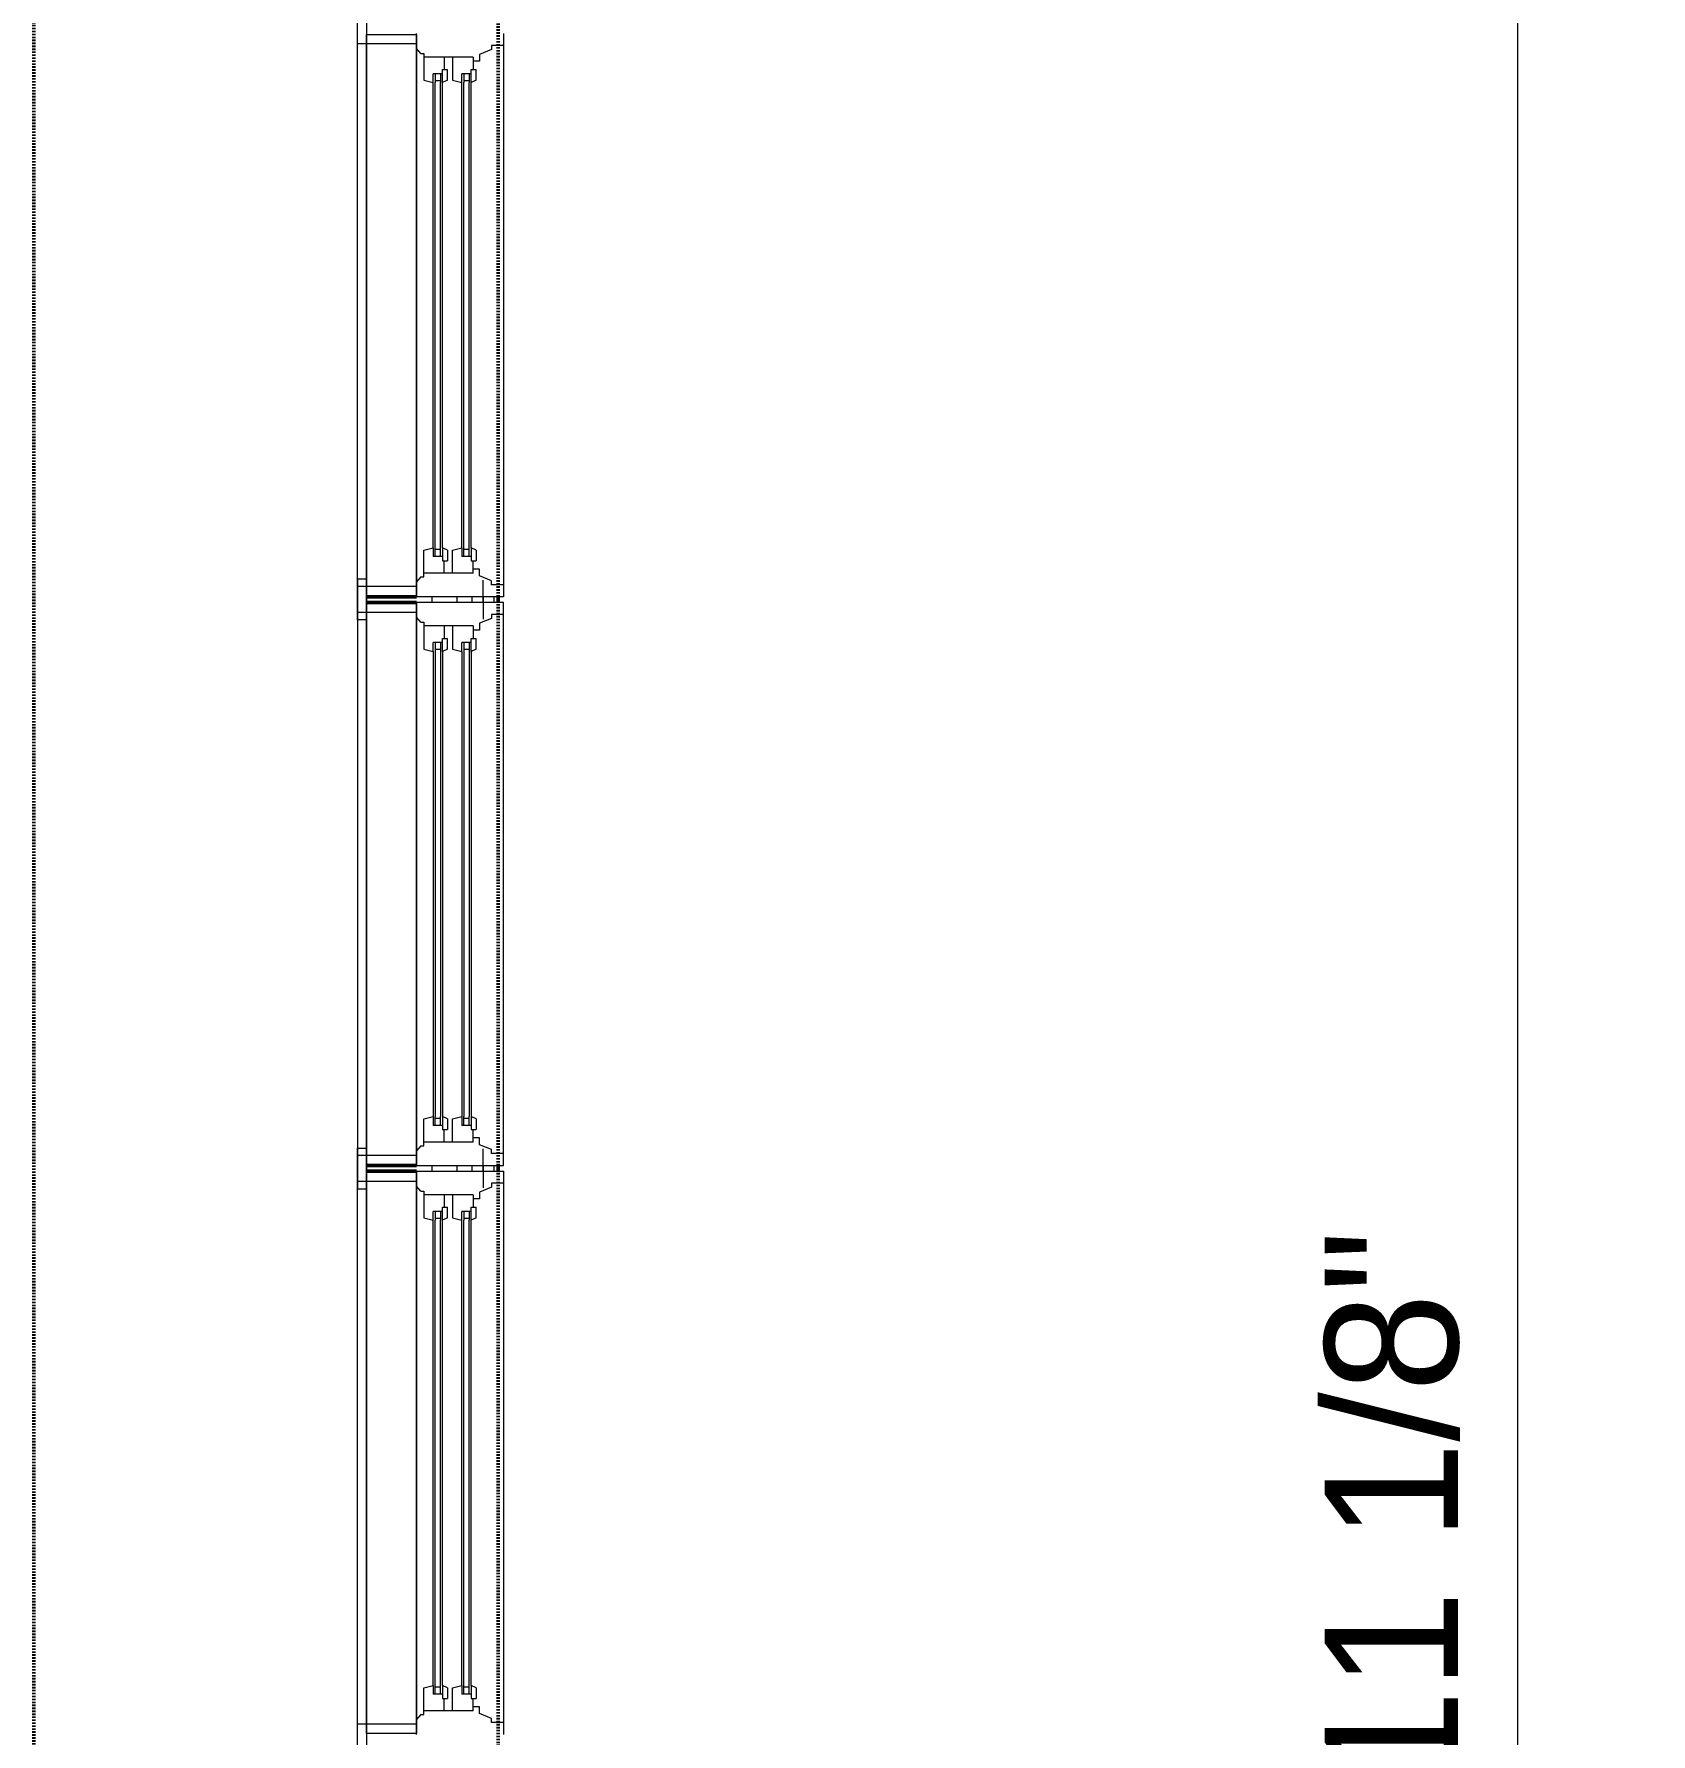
# Model space of a CAD drawing. Header units: inches. Extents: x -4217 to -1814, y 9706 to 12425.
# Drawn here: x -2099.3 to -1990.1, y 10627.2 to 10742 of the extents above; entities that cross this region are included whole.
import ezdxf

# ---------------------------------------------------------------- set-up
doc = ezdxf.new("R2010")
doc.units = ezdxf.units.IN
doc.header["$MEASUREMENT"] = 0
doc.linetypes.add('Dash 1_16_', pattern=[0.125, 0.0625, -0.0625])
for name, color, linetype, lineweight in [('A-ANNO-DIMS', 211, 'Continuous', 9), ('A-ANNO-DIMS-96', 211, 'Continuous', 9), ('A-GLAZ-1', 250, 'Continuous', 9), ('A-GLAZ-2', 90, 'Continuous', 20), ('A-WALL-3', 10, 'Continuous', 50), ('A-WALL-4', 50, 'Continuous', 13), ('C-PROP-LINE-2', 91, 'Dash 1_16_', 50)]:
    doc.layers.add(name, color=color, linetype=linetype, lineweight=lineweight)
doc.styles.add('Century Gothic', font='ufonts.com_century-gothic.ttf', dxfattribs={"height": 9})
doc.dimstyles.new('OD__1_8__Tol__', dxfattribs={"dimscale": 12, "dimtxt": 9.397514, "dimasz": 1, "dimexe": 0.75, "dimexo": 0.5, "dimgap": 0.125, "dimtad": 1, "dimdec": 3, "dimrnd": 0.125, "dimzin": 3, "dimdsep": 46, "dimlunit": 4, "dimtxsty": 'Century Gothic', "dimblk1": 'OBLIQUE', "dimblk2": 'OBLIQUE', "dimsah": 1, "dimcen": 0.09, "dimdle": 0.75, "dimazin": 0, "dimtfac": 1, "dimtdec": 4, "dimtix": 1, "dimtmove": 0, "dimatfit": 3, "dimfxl": 1, "dimtvp": 1, "dimtfill": 1, "dimfrac": 2, "dimtolj": 1, "dimtzin": 0, "dimarcsym": 2})

# ---------------------------------------------------------------- blocks, each defined once
blk = doc.blocks.new('DIMBLOCK28-FLOOR PLAN - 3RD FLOOR')
at = {"layer": 'A-ANNO-DIMS-96'}
for p, q in [((-1999.05, 10415.79), (-1999.05, 10855.95)), ((-2066.36, 10846.95), (-1990.05, 10846.95)), ((-1999.05, 10846.95), (-2066.36, 10846.95)), ((-2070.17, 10415.79), (-1990.05, 10415.79)), ((-1999.05, 10415.79), (-2070.17, 10415.79))]:
    blk.add_line(p, q, dxfattribs=at)
at = {"layer": 'A-ANNO-DIMS-96', "lineweight": 50}
for p, q in [((-1999.05, 10846.95), (-2005.05, 10852.95)), ((-1999.05, 10846.95), (-1993.05, 10840.95)), ((-1999.05, 10415.79), (-2005.05, 10421.79)), ((-1999.05, 10415.79), (-1993.05, 10409.79))]:
    blk.add_line(p, q, dxfattribs=at)
at = {"layer": 'A-ANNO-DIMS-96', "color": 0, "insert": (-2012.09, 10597.14), "char_height": 9, "width": 82.1611, "attachment_point": 1, "rotation": 90, "line_spacing_factor": 0.984502, "style": 'Century Gothic', "bg_fill": 3, "box_fill_scale": 1.25, "bg_fill_color": 256, "bg_fill_true_color": 13158600, "bg_fill_transparency": 0}
blk.add_mtext('35\' - 11 1/8"', dxfattribs=at)
blk = doc.blocks.new('_Oblique')
at = {"color": 0, "linetype": 'ByBlock', "lineweight": -2}
blk.add_line((-0.5, -0.5), (0.5, 0.5), dxfattribs=at)

msp = doc.modelspace()

# ---------------------------------------------------------------- linework, layer by layer
at = {"layer": 'A-GLAZ-1'}
for p, q in [((-2077.42374, 10702.41518), (-2077.42374, 10743.56361)), ((-2076.79874, 10743.56361), (-2076.79874, 10702.41518)), ((-2076.79874, 10704.04018), (-2076.79874, 10741.93861)), ((-2076.79874, 10741.31361), (-2077.42374, 10741.31361)), ((-2076.79874, 10705.16361), (-2077.42374, 10705.16361)), ((-2077.42374, 10705.16361), (-2077.42374, 10664.01518)), ((-2076.79874, 10664.01518), (-2076.79874, 10705.16361)), ((-2076.79874, 10704.66518), (-2077.42374, 10704.66518)), ((-2076.79874, 10702.91361), (-2077.42374, 10702.91361)), ((-2076.79874, 10703.53861), (-2076.79874, 10665.64018)), ((-2076.79874, 10702.41518), (-2077.42374, 10702.41518)), ((-2077.42374, 10666.76361), (-2076.79874, 10666.76361)), ((-2077.42374, 10625.61518), (-2077.42374, 10666.76361)), ((-2076.79874, 10666.26518), (-2077.42374, 10666.26518)), ((-2076.79874, 10666.76361), (-2076.79874, 10625.61518)), ((-2076.79874, 10627.24018), (-2076.79874, 10665.13861)), ((-2076.79874, 10664.51361), (-2077.42374, 10664.51361)), ((-2077.42374, 10664.01518), (-2076.79874, 10664.01518)), ((-2076.79874, 10627.86518), (-2077.42374, 10627.86518))]:
    msp.add_line(p, q, dxfattribs=at)
at = {"layer": 'C-PROP-LINE-2'}
msp.add_line((-2099.26202, 10010.0894), (-2099.26202, 10821.4894), dxfattribs=at)

# ---------------------------------------------------------------- dimensions: what is measured, and where the dimension line sits
at = {"layer": 'A-ANNO-DIMS'}
dim = msp.add_linear_dim(base=(-1999.0536274284, 10846.9518961105), p1=(-2076.1737366793, 10415.7893961104), p2=(-2072.3612366797, 10846.9518961105), angle=90, dimstyle='OD__1_8__Tol__', override={"dimpost": '<>', "dimfxl": 431.179355}, dxfattribs=at)
dim.commit()
dim.dimension.update_dxf_attribs({"geometry": 'DIMBLOCK28-FLOOR PLAN - 3RD FLOOR', "text_midpoint": (-2005.7786444623, 10631.3706461105)})

# ---------------------------------------------------------------- next in the draw order: linework, layer by layer
at = {"layer": 'A-GLAZ-1'}
for p, q in [((-2076.79874, 10741.93861), (-2073.42374, 10741.93861)), ((-2073.42374, 10741.93861), (-2073.42374, 10704.04018)), ((-2073.42374, 10741.31361), (-2076.79874, 10741.31361)), ((-2072.29874, 10707.29018), (-2072.29874, 10738.68861)), ((-2072.17374, 10739.28236), (-2072.17374, 10738.68861)), ((-2071.79874, 10738.81361), (-2072.17374, 10738.81361)), ((-2072.17374, 10707.29018), (-2072.17374, 10738.68861)), ((-2071.79874, 10739.28236), (-2071.79874, 10738.68861)), ((-2071.79874, 10707.29018), (-2071.79874, 10738.68861)), ((-2071.67374, 10707.29018), (-2071.67374, 10738.68861)), ((-2070.36124, 10707.29018), (-2070.36124, 10738.68861)), ((-2070.23624, 10739.28236), (-2070.23624, 10738.68861)), ((-2069.86124, 10738.81361), (-2070.23624, 10738.81361)), ((-2070.23624, 10707.29018), (-2070.23624, 10738.68861)), ((-2069.86124, 10739.28236), (-2069.86124, 10738.68861)), ((-2069.86124, 10707.29018), (-2069.86124, 10738.68861)), ((-2069.73624, 10707.29018), (-2069.73624, 10738.68861)), ((-2072.17374, 10706.69643), (-2072.17374, 10707.29018)), ((-2071.79874, 10706.69643), (-2071.79874, 10707.29018)), ((-2070.23624, 10706.69643), (-2070.23624, 10707.29018)), ((-2069.86124, 10706.69643), (-2069.86124, 10707.29018)), ((-2071.79874, 10707.16518), (-2072.17374, 10707.16518)), ((-2069.86124, 10707.16518), (-2070.23624, 10707.16518)), ((-2073.42374, 10704.66518), (-2076.79874, 10704.66518)), ((-2073.42374, 10704.04018), (-2076.79874, 10704.04018)), ((-2073.42374, 10703.53861), (-2076.79874, 10703.53861)), ((-2073.42374, 10702.91361), (-2076.79874, 10702.91361)), ((-2073.42374, 10665.64018), (-2073.42374, 10703.53861)), ((-2072.17374, 10700.88236), (-2072.17374, 10700.28861)), ((-2071.79874, 10700.41361), (-2072.17374, 10700.41361)), ((-2071.79874, 10700.88236), (-2071.79874, 10700.28861)), ((-2070.23624, 10700.88236), (-2070.23624, 10700.28861)), ((-2069.86124, 10700.41361), (-2070.23624, 10700.41361)), ((-2069.86124, 10700.88236), (-2069.86124, 10700.28861)), ((-2072.29874, 10700.28861), (-2072.29874, 10668.89018)), ((-2072.17374, 10700.28861), (-2072.17374, 10668.89018)), ((-2071.79874, 10700.28861), (-2071.79874, 10668.89018)), ((-2071.67374, 10700.28861), (-2071.67374, 10668.89018)), ((-2070.36124, 10700.28861), (-2070.36124, 10668.89018)), ((-2070.23624, 10700.28861), (-2070.23624, 10668.89018)), ((-2069.86124, 10700.28861), (-2069.86124, 10668.89018)), ((-2069.73624, 10700.28861), (-2069.73624, 10668.89018)), ((-2072.17374, 10668.29643), (-2072.17374, 10668.89018)), ((-2071.79874, 10668.76518), (-2072.17374, 10668.76518)), ((-2071.79874, 10668.29643), (-2071.79874, 10668.89018)), ((-2070.23624, 10668.29643), (-2070.23624, 10668.89018)), ((-2069.86124, 10668.76518), (-2070.23624, 10668.76518)), ((-2069.86124, 10668.29643), (-2069.86124, 10668.89018)), ((-2073.42374, 10666.26518), (-2076.79874, 10666.26518)), ((-2076.79874, 10665.64018), (-2073.42374, 10665.64018)), ((-2076.79874, 10665.13861), (-2073.42374, 10665.13861)), ((-2073.42374, 10665.13861), (-2073.42374, 10627.24018)), ((-2073.42374, 10664.51361), (-2076.79874, 10664.51361)), ((-2072.17374, 10662.48236), (-2072.17374, 10661.88861)), ((-2071.79874, 10662.48236), (-2071.79874, 10661.88861)), ((-2070.23624, 10662.48236), (-2070.23624, 10661.88861)), ((-2069.86124, 10662.48236), (-2069.86124, 10661.88861)), ((-2072.29874, 10630.49018), (-2072.29874, 10661.88861)), ((-2071.79874, 10662.01361), (-2072.17374, 10662.01361)), ((-2072.17374, 10630.49018), (-2072.17374, 10661.88861)), ((-2071.79874, 10630.49018), (-2071.79874, 10661.88861)), ((-2071.67374, 10630.49018), (-2071.67374, 10661.88861)), ((-2070.36124, 10630.49018), (-2070.36124, 10661.88861)), ((-2069.86124, 10662.01361), (-2070.23624, 10662.01361)), ((-2070.23624, 10630.49018), (-2070.23624, 10661.88861)), ((-2069.86124, 10630.49018), (-2069.86124, 10661.88861)), ((-2069.73624, 10630.49018), (-2069.73624, 10661.88861)), ((-2072.17374, 10629.89643), (-2072.17374, 10630.49018)), ((-2071.79874, 10630.36518), (-2072.17374, 10630.36518)), ((-2071.79874, 10629.89643), (-2071.79874, 10630.49018)), ((-2070.23624, 10629.89643), (-2070.23624, 10630.49018)), ((-2069.86124, 10630.36518), (-2070.23624, 10630.36518)), ((-2069.86124, 10629.89643), (-2069.86124, 10630.49018)), ((-2073.42374, 10627.86518), (-2076.79874, 10627.86518)), ((-2073.42374, 10627.24018), (-2076.79874, 10627.24018))]:
    msp.add_line(p, q, dxfattribs=at)
at = {"layer": 'A-GLAZ-2'}
for p, q in [((-2073.42374, 10703.97768), (-2073.42374, 10742.00111)), ((-2067.54874, 10742.00111), (-2067.54874, 10703.97768)), ((-2073.14358, 10740.65736), (-2073.42374, 10740.99125)), ((-2073.14358, 10740.65736), (-2072.92374, 10740.65736)), ((-2072.92374, 10740.65736), (-2072.92374, 10738.84486)), ((-2068.36124, 10740.91393), (-2069.17374, 10740.59486)), ((-2069.17374, 10740.59486), (-2069.17374, 10740.12611)), ((-2068.36124, 10741.18861), (-2068.36124, 10740.91393)), ((-2067.54874, 10741.18861), (-2068.36124, 10741.18861)), ((-2069.61124, 10740.40736), (-2072.92374, 10740.40736)), ((-2071.67374, 10739.56361), (-2071.32999, 10739.56361)), ((-2071.67374, 10738.69174), (-2071.67374, 10739.56361)), ((-2071.54874, 10740.40736), (-2071.54874, 10739.56361)), ((-2071.32999, 10738.84486), (-2071.32999, 10739.56361)), ((-2070.98624, 10740.40736), (-2070.98624, 10738.84486)), ((-2069.73624, 10739.56361), (-2069.39249, 10739.56361)), ((-2069.73624, 10738.69174), (-2069.73624, 10739.56361)), ((-2069.61124, 10740.40736), (-2069.61124, 10739.56361)), ((-2069.17374, 10740.12611), (-2069.61124, 10740.12611)), ((-2069.39249, 10738.84486), (-2069.39249, 10739.56361)), ((-2072.92374, 10738.84486), (-2072.29874, 10738.68861)), ((-2071.67374, 10739.28236), (-2072.29874, 10739.28236)), ((-2072.29874, 10738.68861), (-2072.29874, 10739.28236)), ((-2071.32999, 10738.84486), (-2071.67374, 10738.69174)), ((-2070.98624, 10738.84486), (-2070.36124, 10738.68861)), ((-2069.73624, 10739.28236), (-2070.36124, 10739.28236)), ((-2070.36124, 10738.68861), (-2070.36124, 10739.28236)), ((-2069.39249, 10738.84486), (-2069.73624, 10738.69174)), ((-2072.92374, 10707.13393), (-2072.29874, 10707.29018)), ((-2072.29874, 10707.29018), (-2072.29874, 10706.69643)), ((-2071.32999, 10707.13393), (-2071.67374, 10707.28705)), ((-2071.67374, 10707.28705), (-2071.67374, 10706.41518)), ((-2070.98624, 10707.13393), (-2070.36124, 10707.29018)), ((-2070.36124, 10707.29018), (-2070.36124, 10706.69643)), ((-2069.39249, 10707.13393), (-2069.73624, 10707.28705)), ((-2069.73624, 10707.28705), (-2069.73624, 10706.41518)), ((-2072.92374, 10705.32143), (-2072.92374, 10707.13393)), ((-2071.67374, 10706.69643), (-2072.29874, 10706.69643)), ((-2071.67374, 10706.41518), (-2071.32999, 10706.41518)), ((-2071.54874, 10705.57143), (-2071.54874, 10706.41518)), ((-2071.32999, 10707.13393), (-2071.32999, 10706.41518)), ((-2070.98624, 10705.57143), (-2070.98624, 10707.13393)), ((-2069.73624, 10706.69643), (-2070.36124, 10706.69643)), ((-2069.73624, 10706.41518), (-2069.39249, 10706.41518)), ((-2069.61124, 10705.57143), (-2069.61124, 10706.41518)), ((-2069.39249, 10707.13393), (-2069.39249, 10706.41518)), ((-2073.14358, 10705.32143), (-2073.42374, 10704.98755)), ((-2073.14358, 10705.32143), (-2072.92374, 10705.32143)), ((-2069.61124, 10705.57143), (-2072.92374, 10705.57143)), ((-2069.17374, 10705.85268), (-2069.61124, 10705.85268)), ((-2069.17374, 10705.38393), (-2069.17374, 10705.85268)), ((-2068.36124, 10705.06486), (-2069.17374, 10705.38393)), ((-2068.92374, 10703.60111), (-2068.92374, 10705.10111)), ((-2068.36124, 10704.79018), (-2068.36124, 10705.06486)), ((-2067.54874, 10703.97768), (-2073.42374, 10703.97768)), ((-2068.92374, 10703.97768), (-2068.92374, 10702.47768)), ((-2067.54874, 10704.79018), (-2068.36124, 10704.79018)), ((-2067.54874, 10703.60111), (-2073.42374, 10703.60111)), ((-2073.42374, 10703.60111), (-2073.42374, 10665.57768)), ((-2068.36124, 10702.78861), (-2068.36124, 10702.51393)), ((-2067.54874, 10702.78861), (-2068.36124, 10702.78861)), ((-2067.54874, 10665.57768), (-2067.54874, 10703.60111)), ((-2073.14358, 10702.25736), (-2073.42374, 10702.59125)), ((-2073.14358, 10702.25736), (-2072.92374, 10702.25736)), ((-2072.92374, 10702.25736), (-2072.92374, 10700.44486)), ((-2069.61124, 10702.00736), (-2072.92374, 10702.00736)), ((-2071.54874, 10702.00736), (-2071.54874, 10701.16361)), ((-2070.98624, 10702.00736), (-2070.98624, 10700.44486)), ((-2069.61124, 10702.00736), (-2069.61124, 10701.16361)), ((-2069.17374, 10701.72611), (-2069.61124, 10701.72611)), ((-2068.36124, 10702.51393), (-2069.17374, 10702.19486)), ((-2069.17374, 10702.19486), (-2069.17374, 10701.72611)), ((-2072.92374, 10700.44486), (-2072.29874, 10700.28861)), ((-2071.67374, 10700.88236), (-2072.29874, 10700.88236)), ((-2072.29874, 10700.28861), (-2072.29874, 10700.88236)), ((-2071.67374, 10701.16361), (-2071.32999, 10701.16361)), ((-2071.67374, 10700.29174), (-2071.67374, 10701.16361)), ((-2071.32999, 10700.44486), (-2071.67374, 10700.29174)), ((-2071.32999, 10700.44486), (-2071.32999, 10701.16361)), ((-2070.98624, 10700.44486), (-2070.36124, 10700.28861)), ((-2069.73624, 10700.88236), (-2070.36124, 10700.88236)), ((-2070.36124, 10700.28861), (-2070.36124, 10700.88236)), ((-2069.73624, 10701.16361), (-2069.39249, 10701.16361)), ((-2069.73624, 10700.29174), (-2069.73624, 10701.16361)), ((-2069.39249, 10700.44486), (-2069.73624, 10700.29174)), ((-2069.39249, 10700.44486), (-2069.39249, 10701.16361)), ((-2072.92374, 10668.73393), (-2072.29874, 10668.89018)), ((-2072.92374, 10666.92143), (-2072.92374, 10668.73393)), ((-2072.29874, 10668.89018), (-2072.29874, 10668.29643)), ((-2071.67374, 10668.29643), (-2072.29874, 10668.29643)), ((-2071.32999, 10668.73393), (-2071.67374, 10668.88705)), ((-2071.67374, 10668.88705), (-2071.67374, 10668.01518)), ((-2071.32999, 10668.73393), (-2071.32999, 10668.01518)), ((-2070.98624, 10668.73393), (-2070.36124, 10668.89018)), ((-2070.98624, 10667.17143), (-2070.98624, 10668.73393)), ((-2070.36124, 10668.89018), (-2070.36124, 10668.29643)), ((-2069.73624, 10668.29643), (-2070.36124, 10668.29643)), ((-2069.39249, 10668.73393), (-2069.73624, 10668.88705)), ((-2069.73624, 10668.88705), (-2069.73624, 10668.01518)), ((-2069.39249, 10668.73393), (-2069.39249, 10668.01518)), ((-2069.61124, 10667.17143), (-2072.92374, 10667.17143)), ((-2071.67374, 10668.01518), (-2071.32999, 10668.01518)), ((-2071.54874, 10667.17143), (-2071.54874, 10668.01518)), ((-2069.73624, 10668.01518), (-2069.39249, 10668.01518)), ((-2069.61124, 10667.17143), (-2069.61124, 10668.01518)), ((-2069.17374, 10667.45268), (-2069.61124, 10667.45268)), ((-2069.17374, 10666.98393), (-2069.17374, 10667.45268)), ((-2073.14358, 10666.92143), (-2073.42374, 10666.58755)), ((-2073.14358, 10666.92143), (-2072.92374, 10666.92143)), ((-2068.36124, 10666.66486), (-2069.17374, 10666.98393)), ((-2068.92374, 10665.20111), (-2068.92374, 10666.70111)), ((-2068.36124, 10666.39018), (-2068.36124, 10666.66486)), ((-2067.54874, 10666.39018), (-2068.36124, 10666.39018)), ((-2073.42374, 10665.57768), (-2067.54874, 10665.57768)), ((-2073.42374, 10665.20111), (-2067.54874, 10665.20111)), ((-2073.42374, 10627.17768), (-2073.42374, 10665.20111)), ((-2068.92374, 10665.57768), (-2068.92374, 10664.07768)), ((-2067.54874, 10665.20111), (-2067.54874, 10627.17768)), ((-2073.14358, 10663.85736), (-2073.42374, 10664.19125)), ((-2073.14358, 10663.85736), (-2072.92374, 10663.85736)), ((-2072.92374, 10663.85736), (-2072.92374, 10662.04486)), ((-2069.61124, 10663.60736), (-2072.92374, 10663.60736)), ((-2071.54874, 10663.60736), (-2071.54874, 10662.76361)), ((-2070.98624, 10663.60736), (-2070.98624, 10662.04486)), ((-2069.61124, 10663.60736), (-2069.61124, 10662.76361)), ((-2068.36124, 10664.11393), (-2069.17374, 10663.79486)), ((-2069.17374, 10663.79486), (-2069.17374, 10663.32611)), ((-2068.36124, 10664.38861), (-2068.36124, 10664.11393)), ((-2067.54874, 10664.38861), (-2068.36124, 10664.38861)), ((-2071.67374, 10662.48236), (-2072.29874, 10662.48236)), ((-2072.29874, 10661.88861), (-2072.29874, 10662.48236)), ((-2071.67374, 10662.76361), (-2071.32999, 10662.76361)), ((-2071.67374, 10661.89174), (-2071.67374, 10662.76361)), ((-2071.32999, 10662.04486), (-2071.32999, 10662.76361)), ((-2069.73624, 10662.48236), (-2070.36124, 10662.48236)), ((-2070.36124, 10661.88861), (-2070.36124, 10662.48236)), ((-2069.73624, 10662.76361), (-2069.39249, 10662.76361)), ((-2069.73624, 10661.89174), (-2069.73624, 10662.76361)), ((-2069.17374, 10663.32611), (-2069.61124, 10663.32611)), ((-2069.39249, 10662.04486), (-2069.39249, 10662.76361)), ((-2072.92374, 10662.04486), (-2072.29874, 10661.88861)), ((-2071.32999, 10662.04486), (-2071.67374, 10661.89174)), ((-2070.98624, 10662.04486), (-2070.36124, 10661.88861)), ((-2069.39249, 10662.04486), (-2069.73624, 10661.89174)), ((-2072.92374, 10630.33393), (-2072.29874, 10630.49018)), ((-2072.92374, 10628.52143), (-2072.92374, 10630.33393)), ((-2072.29874, 10630.49018), (-2072.29874, 10629.89643)), ((-2071.32999, 10630.33393), (-2071.67374, 10630.48705)), ((-2071.67374, 10630.48705), (-2071.67374, 10629.61518)), ((-2071.32999, 10630.33393), (-2071.32999, 10629.61518)), ((-2070.98624, 10630.33393), (-2070.36124, 10630.49018)), ((-2070.98624, 10628.77143), (-2070.98624, 10630.33393)), ((-2070.36124, 10630.49018), (-2070.36124, 10629.89643)), ((-2069.39249, 10630.33393), (-2069.73624, 10630.48705)), ((-2069.73624, 10630.48705), (-2069.73624, 10629.61518)), ((-2069.39249, 10630.33393), (-2069.39249, 10629.61518)), ((-2071.67374, 10629.89643), (-2072.29874, 10629.89643)), ((-2071.67374, 10629.61518), (-2071.32999, 10629.61518)), ((-2071.54874, 10628.77143), (-2071.54874, 10629.61518)), ((-2069.73624, 10629.89643), (-2070.36124, 10629.89643)), ((-2069.73624, 10629.61518), (-2069.39249, 10629.61518)), ((-2069.61124, 10628.77143), (-2069.61124, 10629.61518)), ((-2073.14358, 10628.52143), (-2073.42374, 10628.18755)), ((-2073.14358, 10628.52143), (-2072.92374, 10628.52143)), ((-2069.61124, 10628.77143), (-2072.92374, 10628.77143)), ((-2069.17374, 10629.05268), (-2069.61124, 10629.05268)), ((-2069.17374, 10628.58393), (-2069.17374, 10629.05268)), ((-2068.36124, 10628.26486), (-2069.17374, 10628.58393)), ((-2068.36124, 10627.99018), (-2068.36124, 10628.26486)), ((-2067.54874, 10627.99018), (-2068.36124, 10627.99018))]:
    msp.add_line(p, q, dxfattribs=at)
at = {"layer": 'A-WALL-3'}
for p, q in [((-2073.42374, 10703.97768), (-2076.79874, 10703.97768)), ((-2067.92374, 10703.60111), (-2067.92374, 10703.97768)), ((-2076.79874, 10703.60111), (-2073.42374, 10703.60111)), ((-2073.42374, 10665.57768), (-2076.79874, 10665.57768)), ((-2076.79874, 10665.20111), (-2073.42374, 10665.20111)), ((-2067.92374, 10665.20111), (-2067.92374, 10665.57768))]:
    msp.add_line(p, q, dxfattribs=at)
at = {"layer": 'A-WALL-4'}
for p, q in [((-2072.36124, 10703.60111), (-2072.36124, 10703.97768)), ((-2070.67374, 10703.60111), (-2070.67374, 10703.97768)), ((-2069.67374, 10703.60111), (-2069.67374, 10703.97768)), ((-2068.17374, 10703.60111), (-2068.17374, 10703.97768)), ((-2072.36124, 10665.20111), (-2072.36124, 10665.57768)), ((-2070.67374, 10665.20111), (-2070.67374, 10665.57768)), ((-2069.67374, 10665.20111), (-2069.67374, 10665.57768)), ((-2068.17374, 10665.20111), (-2068.17374, 10665.57768))]:
    msp.add_line(p, q, dxfattribs=at)
at = {"layer": 'C-PROP-LINE-2'}
msp.add_line((-2067.92374, 9980.1894), (-2067.92374, 10851.3894), dxfattribs=at)

doc.saveas('drawing.dxf')
